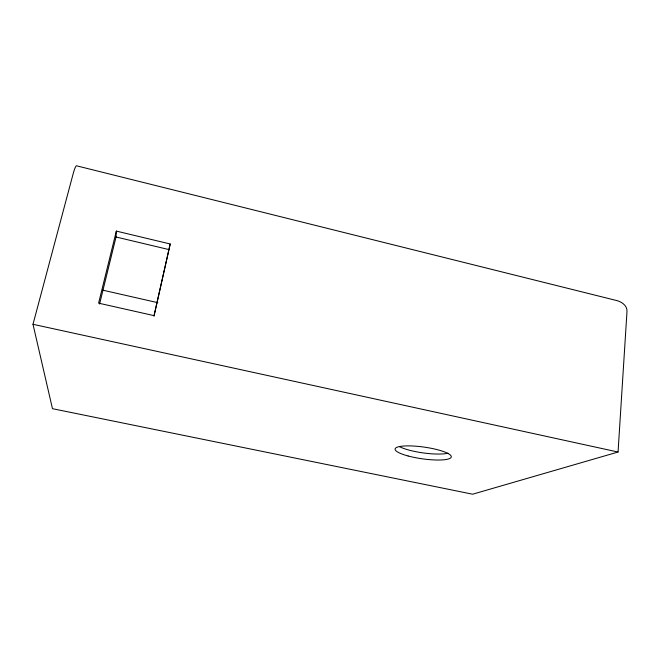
<?xml version="1.0" encoding="UTF-8"?>
<svg xmlns="http://www.w3.org/2000/svg" width="660" height="660" viewBox="0 0 660 660"><rect width="100%" height="100%" fill="white"/><g stroke="black" fill="none" stroke-linecap="round" stroke-linejoin="round"><path stroke-width="0.99" d="M99.569 304.037L116.036 236.998L116.341 231.099L170.206 243.977L154.003 316.272M618.057 452.034L627 311.355C627.256 305.126 620.862 301.257 615.433 300.234L76.527 165.792A15.378 1.889 -78.3 0 0 73.062 174.124L33 324.299L52.47 408.688L472.609 494.208L618.057 452.034L33 324.299M170.206 243.977L154.011 315.628L98.604 303.163L116.341 231.099M102.597 290.12L157.789 302.676M116.036 236.998L169.059 249.612M448.09 453.214A28.331 6.097 7.9 0 1 423.522 452.966A28.331 6.097 7.9 0 1 399.415 446.606M408.119 455.986A28.388 5.932 8 0 0 451.3 456.959A28.388 5.932 8 0 0 410.19 445.904A28.388 5.932 8 0 0 408.119 455.986"/></g></svg>
